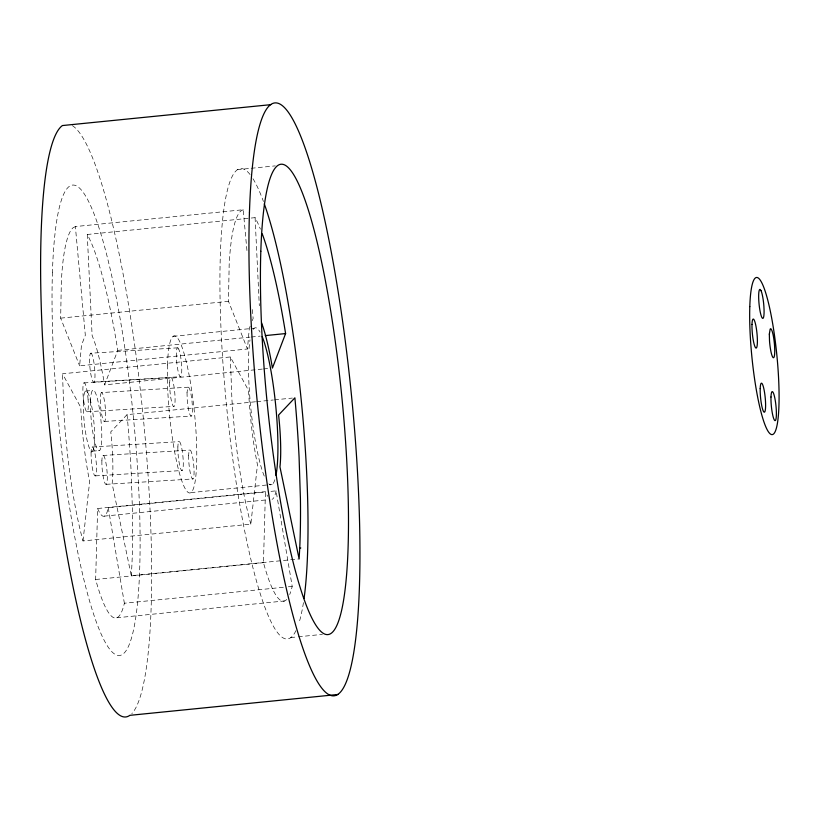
<?xml version="1.0" encoding="UTF-8"?>
<svg xmlns="http://www.w3.org/2000/svg" width="820" height="820" viewBox="0 0 820 820"><rect width="100%" height="100%" fill="white"/><g stroke="black" fill="none" stroke-linecap="round" stroke-linejoin="round"><path stroke-width="0.61" stroke-dasharray="4.1 3.07" d="M283.3 587.304L124.373 603.233A150.419 23.831 84.3 0 1 95.643 579.494L97.621 508.513L265.444 491.682A73.164 11.593 84.3 0 0 267.781 496.356M286.733 599.451A150.419 23.831 84.3 0 1 263.466 562.674L265.444 491.682M250.161 326.206L249.3 328.43L247.445 349.002L79.622 365.822L81.477 345.251L85.321 335.236L75.379 226.556L243.202 209.735L247.015 251.432M83.015 540.954L89.646 481.606A87.617 13.878 84.3 0 1 80.76 407.386L62.504 373.787L230.328 356.956L248.583 390.566A87.617 13.878 84.3 0 0 257.47 464.786L250.838 524.134L83.015 540.954A134.193 21.258 84.3 0 1 64.103 416.447L62.504 373.787M262.257 369.082L104.601 384.877L117.772 350.386A201.843 31.98 84.3 0 0 87.258 234.479L249.997 218.161M252.293 320.64L253.144 318.416L252.109 307.039M101.29 392.585L100.429 395.26L100.429 404.721A14.575 2.306 84.3 0 0 103.976 421.326A14.575 2.306 84.3 0 0 105.452 409.293L105.103 405.51A14.575 2.306 84.3 0 0 101.29 392.585L188.067 387.204M255.481 401.769L127.069 414.643L110.772 431.853A59.532 9.43 84.3 0 1 112.125 483.708L131.292 575.732L299.115 558.912M75.379 226.556L73.082 227.786A177.212 28.075 84.3 0 0 67.168 239.153L65.569 245.416A177.212 28.075 84.3 0 0 61.346 281.475L60.659 318.15L79.622 365.822M243.202 209.735L240.906 210.965A177.212 28.075 84.3 0 0 234.991 222.333L233.392 228.585A177.212 28.075 84.3 0 0 229.169 264.655L228.483 301.329L247.445 349.002M237.216 169.689L249.885 168.418M251.156 168.284L275.243 165.876M251.268 218.038L255.082 217.659A201.843 31.98 84.3 0 1 260.401 229.118M60.659 318.15L228.483 301.329M173.153 336.333L254.282 328.205M117.772 350.386L249.997 337.133M251.268 337.01L260.165 336.118M263.527 368.949L268.611 368.446M85.536 391.109L92.691 390.392M256.752 401.636L273.275 399.986M274.546 399.852L292.351 398.069M92.404 451.215L99.558 450.498M191.009 492.605L272.137 484.466M97.621 508.513A73.164 11.593 84.3 0 0 108.26 507.682L265.906 491.877M270.989 491.364L276.084 490.852L292.197 586.413A150.419 23.831 84.3 0 1 289.696 594.49M104.253 516.139L266.982 499.831M95.643 579.494L263.466 562.674M288.384 586.792L292.197 586.413M116.717 617.788L284.54 600.968M290.69 637.56L297.024 636.925M298.295 636.791L322.373 634.383M90.63 353.225L91.245 353.328A14.575 2.306 84.3 0 1 94.433 366.151L94.792 369.943A14.575 2.306 84.3 0 1 93.521 382.12A14.575 2.306 84.3 0 1 89.974 367.883A14.575 2.306 84.3 0 1 90.63 353.225L177.407 347.844M93.921 382.079L180.707 376.698M83.948 382.909L170.724 377.528M87.248 411.763L174.024 406.382M104.591 421.429L191.367 416.047M92.147 447.033L178.934 441.652M102.941 455.469L189.717 450.088M95.448 475.887L182.224 470.506M106.241 484.323L193.018 478.941M108.26 507.682L124.373 603.233M255.082 217.659L259.315 305.778M87.258 234.479L92.106 335.37L95.397 344.41A101.68 16.113 84.3 0 1 104.601 384.877M230.328 356.956L231.927 399.627A134.193 21.258 84.3 0 0 250.838 524.134M127.069 414.643A239.635 37.966 84.3 0 1 131.251 473.888L132.594 515.636A239.635 37.966 84.3 0 1 131.292 575.732M276.084 490.852A73.164 11.593 84.3 0 1 272.066 499.318M72.365 125.655A297.916 47.201 84.3 0 1 142.926 414.09A297.916 47.201 84.3 0 1 131.825 713.615M295.969 630.631A236.344 37.443 84.3 0 1 226.658 407.079A236.344 37.443 84.3 0 1 250.377 174.906M252.99 178.739A236.344 37.443 84.3 0 1 263.435 201.484M303.441 602.669A236.344 37.443 84.3 0 1 298.849 623.313M264.245 476.082A78.935 12.505 84.3 0 1 250.971 409.621A78.935 12.505 84.3 0 1 250.018 339.849M253.103 329.476A78.935 12.505 84.3 0 1 260.073 332.1M274.864 479.71A78.935 12.505 84.3 0 1 268.806 483.902M187.022 392.483L187.206 399.34A14.575 2.306 84.3 0 0 190.414 415.525A14.575 2.306 84.3 0 0 192.413 407.54L192.228 403.911A14.575 2.306 84.3 0 0 189.369 388.383L189.03 387.85A10.937 1.732 84.3 0 0 187.821 387.645L187.022 392.483M178.709 349.033L178.022 347.946A14.575 2.306 84.3 0 0 176.464 358.74A14.575 2.306 84.3 0 0 179.631 375.98A14.575 2.306 84.3 0 0 181.753 368.19L181.568 364.562A14.575 2.306 84.3 0 0 178.709 349.033M88.109 399.627L87.76 395.845A14.575 2.306 84.3 0 0 83.302 384.293A14.575 2.306 84.3 0 0 85.003 407.755A14.575 2.306 84.3 0 0 88.293 403.255L88.109 399.627M83.353 402.118A30.36 4.807 84.3 0 0 91.123 451A30.36 4.807 84.3 0 0 92.424 410.369A30.36 4.807 84.3 0 0 83.353 402.118M90.507 401.4A30.36 4.807 84.3 0 0 98.277 450.282A30.36 4.807 84.3 0 0 99.589 409.651A30.36 4.807 84.3 0 0 90.507 401.4M52.429 272.178A236.344 37.443 84.3 0 0 112.873 652.689A236.344 37.443 84.3 0 0 123.072 336.466A236.344 37.443 84.3 0 0 52.429 272.178M91.102 452.322A14.575 2.306 84.3 0 0 94.833 475.784A14.575 2.306 84.3 0 0 95.458 456.279A14.575 2.306 84.3 0 0 91.102 452.322M101.895 460.758A14.575 2.306 84.3 0 0 105.616 484.22A14.575 2.306 84.3 0 0 106.251 464.714A14.575 2.306 84.3 0 0 101.895 460.758M177.878 446.941A14.575 2.306 84.3 0 0 181.609 470.403A14.575 2.306 84.3 0 0 182.235 450.897A14.575 2.306 84.3 0 0 177.878 446.941M188.672 455.377A14.575 2.306 84.3 0 0 192.403 478.839A14.575 2.306 84.3 0 0 193.028 459.343A14.575 2.306 84.3 0 0 188.672 455.377M169.678 382.817A14.575 2.306 84.3 0 0 173.409 406.279A14.575 2.306 84.3 0 0 174.035 386.773A14.575 2.306 84.3 0 0 169.678 382.817M167.485 364.951A78.935 12.505 84.3 0 0 187.677 492.041A78.935 12.505 84.3 0 0 191.08 386.415A78.935 12.505 84.3 0 0 167.485 364.951"/><path stroke-width="1.23" d="M299.731 548.067L299.115 558.912L279.948 466.887A59.532 9.43 84.3 0 0 278.595 415.033L294.892 397.813A239.635 37.966 84.3 0 1 299.074 457.058L300.417 498.816A239.635 37.966 84.3 0 1 299.731 548.067L300.807 547.965M262.195 233.751A201.843 31.98 84.3 0 1 285.596 333.566L272.424 368.057A101.68 16.113 84.3 0 0 263.22 327.59L261.57 322.783M270.815 104.663L62.422 125.552A297.916 47.201 84.3 0 0 51.926 451.02A297.916 47.201 84.3 0 0 129.826 715.337L338.219 694.448M265.249 335.606L285.596 333.566M264.296 203.862A236.344 37.443 84.3 0 1 304.056 598.467M262.185 336.589A78.935 12.505 84.3 0 1 275.715 405.633A78.935 12.505 84.3 0 1 275.94 475.426M769.334 334.109L769.519 340.966A14.575 2.306 84.3 0 0 772.727 357.151A14.575 2.306 84.3 0 0 774.726 349.166L774.551 345.538A14.575 2.306 84.3 0 0 771.681 330.009L771.343 329.476A10.937 1.732 84.3 0 0 770.134 329.271L769.334 334.109M761.021 290.659L760.335 289.573A14.575 2.306 84.3 0 0 758.777 300.366A14.575 2.306 84.3 0 0 761.944 317.606A14.575 2.306 84.3 0 0 764.066 309.816L763.881 306.188A14.575 2.306 84.3 0 0 761.021 290.659M249.434 212.657A297.916 47.201 84.3 0 0 325.632 692.316A297.916 47.201 84.3 0 0 338.476 293.693A297.916 47.201 84.3 0 0 249.434 212.657M260.821 251.289A236.344 37.443 84.3 0 0 321.266 631.8A236.344 37.443 84.3 0 0 331.454 315.577A236.344 37.443 84.3 0 0 260.821 251.289M760.201 388.567A14.575 2.306 84.3 0 0 763.922 412.029A14.575 2.306 84.3 0 0 764.558 392.534A14.575 2.306 84.3 0 0 760.201 388.567M770.984 397.003A14.575 2.306 84.3 0 0 774.716 420.465A14.575 2.306 84.3 0 0 775.341 400.97A14.575 2.306 84.3 0 0 770.984 397.003M751.991 324.443A14.575 2.306 84.3 0 0 755.722 347.905A14.575 2.306 84.3 0 0 756.347 328.41A14.575 2.306 84.3 0 0 751.991 324.443M749.798 306.577A78.935 12.505 84.3 0 0 769.99 433.667A78.935 12.505 84.3 0 0 773.393 328.051A78.935 12.505 84.3 0 0 749.798 306.577"/></g></svg>
